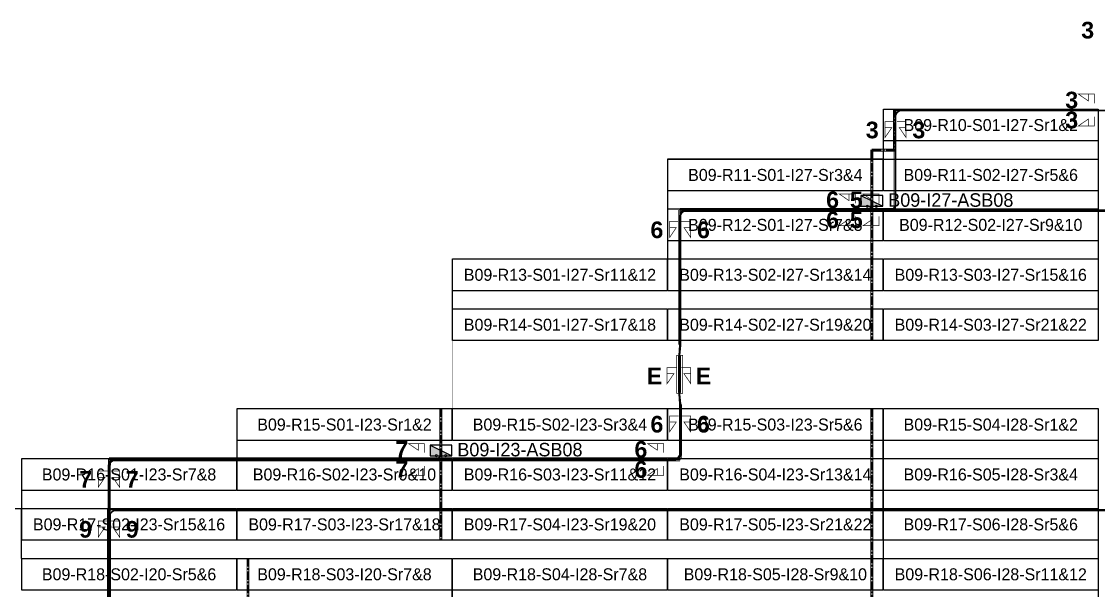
# Model space of a CAD drawing. Header units: metres. Extents: x 529292 to 530070, y 2675479 to 2675799.
# Drawn here: x 529745.9 to 529907.8, y 2675659.3 to 2675744.7 of the extents above; entities that cross this region are included whole.
import ezdxf
from ezdxf.enums import TextEntityAlignment as Align

# ---------------------------------------------------------------- set-up
doc = ezdxf.new("R2010")
doc.units = ezdxf.units.M
doc.linetypes.add('CENTER', pattern=[2, 1.25, -0.25, 0.25, -0.25])
for name, color, linetype in [('300mm Hume Pipe', 74, 'Continuous'), ('DC Trench BL-09', 40, 'Continuous'), ('E-Inverter Grouping', 2, 'Continuous'), ('Excavation', 7, 'Continuous'), ('Inverter Block-09', 7, 'Continuous'), ('LT Cable(AG) INV to LT Panel BL-09', 2, 'Continuous'), ('Messenger Wire Block-09 (Master Path)', 30, 'Continuous'), ('Messenger Wire Block-09 (MW Path)', 191, 'Continuous'), ('Messenger Wire Exc Link', 7, 'Continuous'), ('MMS Table Block-09', 8, 'Continuous'), ('Plan Line - DC', 40, 'Continuous'), ('Plan Line - DC BL-09', 40, 'Continuous'), ('Section Marking BL-09', 2, 'Continuous'), ('Trench (AC)-BL09', 14, 'Continuous')]:
    doc.layers.add(name, color=color, linetype=linetype)
doc.layers.add('Boundary-12.5 MW Block', color=6, linetype='Continuous', lineweight=9)
doc.layers.add('PILE', color=1, linetype='Continuous', lineweight=15)
doc.styles.add('BoldTextStyle', font='arialbd.ttf')
doc.styles.get("Standard").update_dxf_attribs({"font": 'Adani Regular.ttf'})

# ---------------------------------------------------------------- blocks, each defined once
blk = doc.blocks.new('MMS Table (32.292 x 4.788)')
at = {"color": 0}
blk.add_lwpolyline([(0, -0.002), (0, 4.786), (32.292, 4.786), (32.292, -0.002)], close=True, dxfattribs=at)
at = {"color": 7}
blk.add_attdef('ID1', text='', height=1.8, dxfattribs=at).set_placement((16.146, 2.392), align=Align.MIDDLE_CENTER)
blk = doc.blocks.new('Inverter Block')
h = blk.add_hatch(color=0)
h.dxf.hatch_style = 1
h.paths.add_polyline_path([(-1.46, 2.27), (-1.46, 0.85), (1.46, 0.85)])
at = {"color": 0}
blk.add_lwpolyline([(1.46, 2.27), (-1.46, 2.27), (-1.46, 0.85), (1.46, 0.85)], close=True, dxfattribs=at)
blk.add_lwpolyline([(-1.46, 2.27), (1.46, 0.85)], dxfattribs=at)
at = {"layer": 'PILE'}
for centre in [(-0.61, 0.85), (0.61, 0.85)]:
    blk.add_circle(centre, 0.156, dxfattribs=at)
at = {"color": 7}
blk.add_attdef('ID', (-1.46, 3.01), '', height=1.8, dxfattribs=at)

msp = doc.modelspace()

# ---------------------------------------------------------------- hatches: boundary and pattern name
at = {"layer": '300mm Hume Pipe'}
h = msp.add_hatch(dxfattribs=at)
h.set_pattern_fill('ANSI37', color=74, scale=0.1)
h.set_pattern_definition([(45, (4.90884, 0.03382), (-0.224506403027, 0.224506403027), []), (135, (4.90884, 0.03382), (-0.224506403027, -0.224506403027), [])])
h.paths.add_polyline_path([(529844.97, 2675694.45), (529844.67, 2675694.45), (529844.67, 2675689.01), (529844.97, 2675689.01)])

# ---------------------------------------------------------------- linework, layer by layer
msp.add_lwpolyline([(529844.97, 2675694.45), (529844.67, 2675694.45), (529844.67, 2675689.01), (529844.97, 2675689.01)], close=True, dxfattribs=at)
at = {"layer": 'Boundary-12.5 MW Block', "const_width": 0.05}
msp.add_lwpolyline([(529713.5, 2675671.58), (529745.89, 2675671.58), (529745.89, 2675679.08), (529778.28, 2675679.08), (529778.28, 2675686.58), (529810.68, 2675686.58), (529810.68, 2675709.08), (529843.07, 2675709.08), (529843.07, 2675724.08), (529875.46, 2675724.08), (529875.46, 2675731.58), (529907.85, 2675731.58)], dxfattribs=at)
at = {"layer": 'DC Trench BL-09', "color": 40, "const_width": 0.15}
for points in [[(529877.3, 2675731.58), (529877, 2675731.58), (529877, 2675725.43), (529877.3, 2675725.43)], [(529873.87, 2675725.43), (529873.57, 2675725.43), (529873.57, 2675696.79), (529873.87, 2675696.79)], [(529809.09, 2675686.58), (529808.79, 2675686.58), (529808.79, 2675666.79), (529809.09, 2675666.79)], [(529873.87, 2675686.58), (529873.57, 2675686.58), (529873.57, 2675576.79), (529873.87, 2675576.79)], [(529780.07, 2675664.08), (529779.77, 2675664.08), (529779.77, 2675591.79), (529780.07, 2675591.79)]]:
    msp.add_lwpolyline(points, close=True, dxfattribs=at)
for points in [[(529877.15, 2675725.58), (529873.72, 2675725.58)], [(529877.15, 2675725.28), (529873.72, 2675725.28)]]:
    msp.add_lwpolyline(points, dxfattribs=at)
at = {"layer": 'E-Inverter Grouping'}
for points in [[(529843.07, 2675709.08), (529843.07, 2675724.08), (529875.46, 2675724.08), (529875.46, 2675731.58), (529907.75, 2675731.58), (529907.75, 2675696.79), (529810.68, 2675696.79), (529810.68, 2675709.08)], [(529875.36, 2675686.58), (529875.36, 2675666.79), (529745.89, 2675666.79), (529745.89, 2675679.08), (529778.28, 2675679.08), (529778.28, 2675686.58)], [(529907.75, 2675644.29), (529843.07, 2675644.29), (529843.07, 2675651.79), (529810.68, 2675651.79), (529810.68, 2675664.08), (529875.46, 2675664.08), (529875.46, 2675686.58), (529907.75, 2675686.58)]]:
    msp.add_lwpolyline(points, close=True, dxfattribs=at)
at = {"layer": 'E-Inverter Grouping', "color": 3}
msp.add_lwpolyline([(529810.58, 2675644.29), (529745.89, 2675644.29), (529745.89, 2675651.79), (529681.11, 2675651.79), (529681.11, 2675656.58), (529713.5, 2675656.58), (529713.5, 2675671.58), (529745.79, 2675671.58), (529745.79, 2675664.08), (529810.58, 2675664.08)], close=True, dxfattribs=at)
at = {"layer": 'Excavation', "color": 2, "const_width": 0.1}
msp.add_lwpolyline([(529844.77, 2675688.83), (529844.77, 2675694.55)], dxfattribs=at)
at = {"layer": 'LT Cable(AG) INV to LT Panel BL-09'}
for points in [[(529759.01, 2675591.46), (529759.01, 2675678.04, -0.414214), (529759.91, 2675678.94), (529844, 2675678.94, 0.414214), (529844.9, 2675679.84), (529844.9, 2675687.19, 0.020213), (529844.9, 2675687.27), (529844.77, 2675688.8, -0.020213), (529844.77, 2675688.87), (529844.77, 2675694.51, -0.019952), (529844.77, 2675694.58), (529844.9, 2675696.13, 0.019952), (529844.9, 2675696.2), (529844.9, 2675715.54, -0.414214), (529845.8, 2675716.44), (529876.39, 2675716.44, 0.414214), (529877.29, 2675717.34), (529877.29, 2675730.54, -0.414214), (529878.19, 2675731.44), (529908.78, 2675731.44, 0.414214)], [(529759.03, 2675591.46), (529759.03, 2675678.01, -0.414214), (529759.93, 2675678.91), (529844.02, 2675678.91, 0.414214), (529844.92, 2675679.81), (529844.92, 2675687.2, 0.020213), (529844.92, 2675687.27), (529844.8, 2675688.8, -0.020213), (529844.79, 2675688.87), (529844.79, 2675694.51, -0.019952), (529844.8, 2675694.58), (529844.92, 2675696.13, 0.019952), (529844.92, 2675696.2), (529844.92, 2675715.52, -0.414214), (529845.82, 2675716.42), (529876.42, 2675716.42, 0.414214), (529877.32, 2675717.32), (529877.32, 2675730.52, -0.414214), (529878.22, 2675731.42), (529908.81, 2675731.42, 0.414214)], [(529759.06, 2675591.46), (529759.06, 2675677.99, -0.414214), (529759.96, 2675678.89), (529844.05, 2675678.89, 0.414214), (529844.95, 2675679.79), (529844.95, 2675687.2, 0.020213), (529844.95, 2675687.27), (529844.82, 2675688.8, -0.020213), (529844.82, 2675688.87), (529844.82, 2675694.51, -0.019952), (529844.82, 2675694.58), (529844.95, 2675696.13, 0.019952), (529844.95, 2675696.2), (529844.95, 2675715.49, -0.414214), (529845.85, 2675716.39), (529876.44, 2675716.39, 0.414214), (529877.34, 2675717.29), (529877.34, 2675730.49, -0.414214), (529878.24, 2675731.39), (529908.83, 2675731.39, 0.414214)], [(529758.98, 2675591.46), (529758.98, 2675678.06, -0.414214), (529759.88, 2675678.96), (529843.97, 2675678.96, 0.414214), (529844.87, 2675679.86), (529844.87, 2675687.19, 0.020213), (529844.87, 2675687.27), (529844.75, 2675688.79, -0.020213), (529844.74, 2675688.87), (529844.74, 2675694.51, -0.019952), (529844.75, 2675694.58), (529844.87, 2675696.13, 0.019952), (529844.87, 2675696.21), (529844.87, 2675715.57, -0.414214), (529845.77, 2675716.47), (529872.82, 2675716.47, 0.414214), (529873.72, 2675717.37), (529873.72, 2675717.69)], [(529759.08, 2675591.46), (529759.08, 2675677.96, -0.414214), (529759.98, 2675678.86), (529844.07, 2675678.86, 0.414214), (529844.97, 2675679.76), (529844.97, 2675687.2, 0.020213), (529844.97, 2675687.27), (529844.85, 2675688.8, -0.020213), (529844.84, 2675688.87), (529844.84, 2675694.51, -0.019952), (529844.85, 2675694.58), (529844.97, 2675696.13, 0.019952), (529844.97, 2675696.2), (529844.97, 2675715.47, -0.414214), (529845.87, 2675716.37), (529937.6, 2675716.37, 0.414214)], [(529759.11, 2675591.46), (529759.11, 2675677.94, -0.414214), (529760.01, 2675678.84), (529844.1, 2675678.84, 0.414214), (529845, 2675679.74), (529845, 2675687.2, 0.020213), (529845, 2675687.27), (529844.87, 2675688.8, -0.020213), (529844.87, 2675688.87), (529844.87, 2675694.51, -0.019952), (529844.87, 2675694.58), (529845, 2675696.13, 0.019952), (529845, 2675696.2), (529845, 2675715.44, -0.414214), (529845.9, 2675716.34), (530034.78, 2675716.34, 0.414214)], [(529770.93, 2675565.57), (529768.83, 2675565.57, -0.157223), (529768.3, 2675565.74), (529766.84, 2675566.8, 0.157223), (529766.31, 2675566.97), (529759.99, 2675566.97, -0.414214), (529759.09, 2675567.87), (529759.09, 2675589.78, 0.020213), (529759.08, 2675589.86), (529758.96, 2675591.38, -0.020213), (529758.96, 2675591.46), (529758.96, 2675678.09, -0.414214), (529759.86, 2675678.99), (529808.04, 2675678.99, 0.414214), (529808.94, 2675679.89), (529808.94, 2675680.19)], [(529773.09, 2675565.75), (529768.83, 2675565.75, -0.157223), (529768.3, 2675565.92), (529766.84, 2675566.97, 0.157223), (529766.31, 2675567.14), (529760.16, 2675567.14, -0.414214), (529759.26, 2675568.04), (529759.26, 2675589.79, 0.020213), (529759.26, 2675589.86), (529759.14, 2675591.39, -0.020213), (529759.13, 2675591.46), (529759.13, 2675670.42, -0.414214), (529760.03, 2675671.32), (529937.6, 2675671.32, 0.414214), (529938.5, 2675672.22), (529938.5, 2675672.69)]]:
    msp.add_lwpolyline(points, format="xyb", dxfattribs=at)
at = {"layer": 'LT Cable(AG) INV to LT Panel BL-09', "color": 5}
msp.add_lwpolyline([(529769.96, 2675566.08), (529769.4, 2675566.08, -0.099795), (529769.05, 2675566.15), (529766.8, 2675567.1, 0.099795), (529766.45, 2675567.17), (529760.19, 2675567.17, -0.414214), (529759.29, 2675568.07), (529759.29, 2675589.79, 0.020213), (529759.28, 2675589.86), (529759.16, 2675591.39, -0.020213), (529759.16, 2675591.47), (529759.16, 2675670.39, -0.414214), (529760.06, 2675671.29), (530002.39, 2675671.29, 0.414214), (530003.29, 2675672.19), (530003.29, 2675672.69)], format="xyb", dxfattribs=at)
at = {"layer": 'Messenger Wire Block-09 (Master Path)'}
for points in [[(529877.29, 2675716.44), (529877.29, 2675731.44)], [(529877.29, 2675731.44), (529909.68, 2675731.44)], [(529844.9, 2675696.17), (529844.9, 2675716.44)], [(529844.9, 2675716.44), (530037.32, 2675716.44)], [(529844.9, 2675678.94), (529844.9, 2675687.23)], [(529759.01, 2675591.42), (529759.01, 2675678.94)], [(529759.01, 2675678.94), (529844.9, 2675678.94)], [(529759.01, 2675671.44), (530004.93, 2675671.44)]]:
    msp.add_lwpolyline(points, dxfattribs=at)
at = {"layer": 'Messenger Wire Block-09 (MW Path)', "const_width": 0.1}
for points in [[(529877.04, 2675716.44), (529877.04, 2675731.44)], [(529877.29, 2675731.44), (529909.68, 2675731.44)], [(529844.65, 2675696.17), (529844.65, 2675716.44)], [(529844.9, 2675716.69), (529877.29, 2675716.69)], [(529844.9, 2675716.19), (530037.32, 2675716.19)], [(529845.15, 2675678.94), (529845.15, 2675687.23)], [(529759.01, 2675679.19), (529844.9, 2675679.19)], [(529759.26, 2675591.42), (529759.26, 2675678.94)], [(529759.01, 2675678.69), (529844.9, 2675678.69)], [(529758.76, 2675591.42), (529758.76, 2675671.44)], [(529759.01, 2675671.44), (530004.93, 2675671.44)]]:
    msp.add_lwpolyline(points, dxfattribs=at)
at = {"layer": 'Messenger Wire Exc Link'}
for points in [[(529844.77, 2675694.55), (529844.9, 2675696.17)], [(529844.77, 2675688.83), (529844.9, 2675687.23)]]:
    msp.add_lwpolyline(points, dxfattribs=at)
at = {"layer": 'Plan Line - DC', "color": 6, "linetype": 'CENTER'}
msp.add_lwpolyline([(529877.15, 2675725.43), (529873.72, 2675725.43)], dxfattribs=at)
at = {"layer": 'Plan Line - DC BL-09', "color": 6, "linetype": 'CENTER'}
for points in [[(529877.15, 2675731.58), (529877.15, 2675725.43)], [(529873.72, 2675725.43), (529873.72, 2675696.79)], [(529808.94, 2675686.58), (529808.94, 2675666.79)], [(529873.72, 2675686.58), (529873.72, 2675576.79)], [(529779.92, 2675664.08), (529779.92, 2675591.79)]]:
    msp.add_lwpolyline(points, dxfattribs=at)
at = {"layer": 'Section Marking BL-09', "color": 94, "lineweight": 35, "true_color": 0x00a500, "const_width": 0.1}
for points in [[(529907.18, 2675732.44), (529907.18, 2675733.83), (529904.78, 2675733.83), (529906.26, 2675732.82), (529906.26, 2675733.83)], [(529877.09, 2675729.69), (529875.7, 2675729.69), (529875.7, 2675727.29), (529876.71, 2675728.77), (529875.7, 2675728.77)], [(529877.49, 2675729.69), (529878.88, 2675729.69), (529878.88, 2675727.29), (529877.87, 2675728.77), (529878.88, 2675728.77)], [(529907.18, 2675730.44), (529907.18, 2675729.05), (529904.78, 2675729.05), (529906.26, 2675730.06), (529906.26, 2675729.05)], [(529871.22, 2675717.44), (529871.22, 2675718.83), (529868.82, 2675718.83), (529870.3, 2675717.82), (529870.3, 2675718.83)], [(529874.79, 2675717.44), (529874.79, 2675718.83), (529872.39, 2675718.83), (529873.87, 2675717.82), (529873.87, 2675718.83)], [(529844.7, 2675714.69), (529843.31, 2675714.69), (529843.31, 2675712.29), (529844.32, 2675713.77), (529843.31, 2675713.77)], [(529845.1, 2675714.69), (529846.49, 2675714.69), (529846.49, 2675712.29), (529845.48, 2675713.77), (529846.49, 2675713.77)], [(529871.22, 2675715.44), (529871.22, 2675714.05), (529868.82, 2675714.05), (529870.3, 2675715.06), (529870.3, 2675714.05)], [(529874.79, 2675715.44), (529874.79, 2675714.05), (529872.39, 2675714.05), (529873.87, 2675715.06), (529873.87, 2675714.05)], [(529844.33, 2675692.73), (529842.94, 2675692.73), (529842.94, 2675690.33), (529843.95, 2675691.81), (529842.94, 2675691.81)], [(529845.1, 2675692.73), (529846.49, 2675692.73), (529846.49, 2675690.33), (529845.48, 2675691.81), (529846.49, 2675691.81)], [(529844.7, 2675685.48), (529843.31, 2675685.48), (529843.31, 2675683.08), (529844.32, 2675684.56), (529843.31, 2675684.56)], [(529845.1, 2675685.48), (529846.49, 2675685.48), (529846.49, 2675683.08), (529845.48, 2675684.56), (529846.49, 2675684.56)], [(529806.44, 2675679.94), (529806.44, 2675681.33), (529804.04, 2675681.33), (529805.52, 2675680.32), (529805.52, 2675681.33)], [(529842.4, 2675679.94), (529842.4, 2675681.33), (529840, 2675681.33), (529841.48, 2675680.32), (529841.48, 2675681.33)], [(529806.44, 2675677.94), (529806.44, 2675676.55), (529804.04, 2675676.55), (529805.52, 2675677.56), (529805.52, 2675676.55)], [(529842.4, 2675677.94), (529842.4, 2675676.55), (529840, 2675676.55), (529841.48, 2675677.56), (529841.48, 2675676.55)], [(529758.81, 2675677.19), (529757.42, 2675677.19), (529757.42, 2675674.79), (529758.43, 2675676.27), (529757.42, 2675676.27)], [(529759.21, 2675677.19), (529760.6, 2675677.19), (529760.6, 2675674.79), (529759.59, 2675676.27), (529760.6, 2675676.27)], [(529758.81, 2675669.69), (529757.42, 2675669.69), (529757.42, 2675667.29), (529758.43, 2675668.77), (529757.42, 2675668.77)], [(529759.21, 2675669.69), (529760.6, 2675669.69), (529760.6, 2675667.29), (529759.59, 2675668.77), (529760.6, 2675668.77)]]:
    msp.add_lwpolyline(points, dxfattribs=at)
at = {"layer": 'Trench (AC)-BL09'}
msp.add_lwpolyline([(529845.27, 2675688.87, 0.1, 0.1, 0), (529844.37, 2675688.87, 0.1, 0.1, 0), (529844.37, 2675694.58, 0.1, 0.1, 0), (529845.27, 2675694.58, 0.1, 0.1, 0)], format="xyseb", close=True, dxfattribs=at)

# ---------------------------------------------------------------- block references
at = {"layer": 'Inverter Block-09'}
ref = msp.add_blockref('Inverter Block', (529873.72, 2675716.02), dxfattribs=dict(at, xscale=1.124999999976148, yscale=1.124999999976148, zscale=1.124999999976148))
ref.add_attrib('ID', 'B09-I27-ASB08', (529876.19, 2675716.9), dxfattribs={"layer": '0', "color": 7, "height": 2.025})
ref = msp.add_blockref('Inverter Block', (529808.94, 2675678.53), dxfattribs=dict(at, xscale=1.124999999976148, yscale=1.124999999976148, zscale=1.124999999976148))
ref.add_attrib('ID', 'B09-I23-ASB08', (529811.4, 2675679.4), dxfattribs={"layer": '0', "color": 7, "height": 2.025})
at = {"layer": 'MMS Table Block-09'}
for p, values in [((529875.46, 2675726.79), {'ID1': 'B09-R10-S01-I27-Sr1&2'}), ((529843.07, 2675719.29), {'ID1': 'B09-R11-S01-I27-Sr3&4'}), ((529875.46, 2675719.29), {'ID1': 'B09-R11-S02-I27-Sr5&6'}), ((529843.07, 2675711.79), {'ID1': 'B09-R12-S01-I27-Sr7&8'}), ((529875.46, 2675711.79), {'ID1': 'B09-R12-S02-I27-Sr9&10'}), ((529810.68, 2675704.29), {'ID1': 'B09-R13-S01-I27-Sr11&12'}), ((529843.07, 2675704.29), {'ID1': 'B09-R13-S02-I27-Sr13&14'}), ((529875.46, 2675704.29), {'ID1': 'B09-R13-S03-I27-Sr15&16'}), ((529810.68, 2675696.79), {'ID1': 'B09-R14-S01-I27-Sr17&18'}), ((529843.07, 2675696.79), {'ID1': 'B09-R14-S02-I27-Sr19&20'}), ((529875.46, 2675696.79), {'ID1': 'B09-R14-S03-I27-Sr21&22'}), ((529778.28, 2675681.79), {'ID1': 'B09-R15-S01-I23-Sr1&2'}), ((529810.68, 2675681.79), {'ID1': 'B09-R15-S02-I23-Sr3&4'}), ((529843.07, 2675681.79), {'ID1': 'B09-R15-S03-I23-Sr5&6'}), ((529875.46, 2675681.79), {'ID1': 'B09-R15-S04-I28-Sr1&2'}), ((529745.89, 2675674.29), {'ID1': 'B09-R16-S01-I23-Sr7&8'}), ((529778.28, 2675674.29), {'ID1': 'B09-R16-S02-I23-Sr9&10'}), ((529810.68, 2675674.29), {'ID1': 'B09-R16-S03-I23-Sr11&12'}), ((529843.07, 2675674.29), {'ID1': 'B09-R16-S04-I23-Sr13&14'}), ((529875.46, 2675674.29), {'ID1': 'B09-R16-S05-I28-Sr3&4'}), ((529745.89, 2675666.79), {'ID1': 'B09-R17-S02-I23-Sr15&16'}), ((529778.28, 2675666.79), {'ID1': 'B09-R17-S03-I23-Sr17&18'}), ((529810.68, 2675666.79), {'ID1': 'B09-R17-S04-I23-Sr19&20'}), ((529843.07, 2675666.79), {'ID1': 'B09-R17-S05-I23-Sr21&22'}), ((529875.46, 2675666.79), {'ID1': 'B09-R17-S06-I28-Sr5&6'}), ((529745.89, 2675659.29), {'ID1': 'B09-R18-S02-I20-Sr5&6'}), ((529778.28, 2675659.29), {'ID1': 'B09-R18-S03-I20-Sr7&8'}), ((529810.68, 2675659.29), {'ID1': 'B09-R18-S04-I28-Sr7&8'}), ((529843.07, 2675659.29), {'ID1': 'B09-R18-S05-I28-Sr9&10'}), ((529875.46, 2675659.29), {'ID1': 'B09-R18-S06-I28-Sr11&12'})]:
    msp.add_blockref('MMS Table (32.292 x 4.788)', p, dxfattribs=at).add_auto_attribs(values)

# ---------------------------------------------------------------- texts
at = {"layer": 'Section Marking BL-09', "color": 94, "true_color": 0x00a500, "style": 'BoldTextStyle'}
for s, p in [('3', (529906.18, 2675743.44)), ('3', (529903.78, 2675732.94)), ('3', (529903.78, 2675729.94)), ('3', (529873.79, 2675728.44)), ('3', (529880.79, 2675728.44)), ('6', (529867.82, 2675717.94)), ('5', (529871.39, 2675717.94)), ('6', (529867.82, 2675714.94)), ('5', (529871.39, 2675714.94)), ('6', (529841.4, 2675713.44)), ('6', (529848.4, 2675713.44)), ('E', (529841.03, 2675691.48)), ('E', (529848.4, 2675691.48)), ('6', (529841.4, 2675684.23)), ('6', (529848.4, 2675684.23)), ('7', (529803.04, 2675680.44)), ('6', (529839, 2675680.44)), ('7', (529803.04, 2675677.44)), ('6', (529839, 2675677.44)), ('7', (529755.51, 2675675.94)), ('7', (529762.51, 2675675.94)), ('9', (529755.51, 2675668.44)), ('9', (529762.51, 2675668.44))]:
    msp.add_text(s, height=2.5, dxfattribs=at).set_placement(p, align=Align.MIDDLE_CENTER)

doc.saveas('drawing.dxf')
